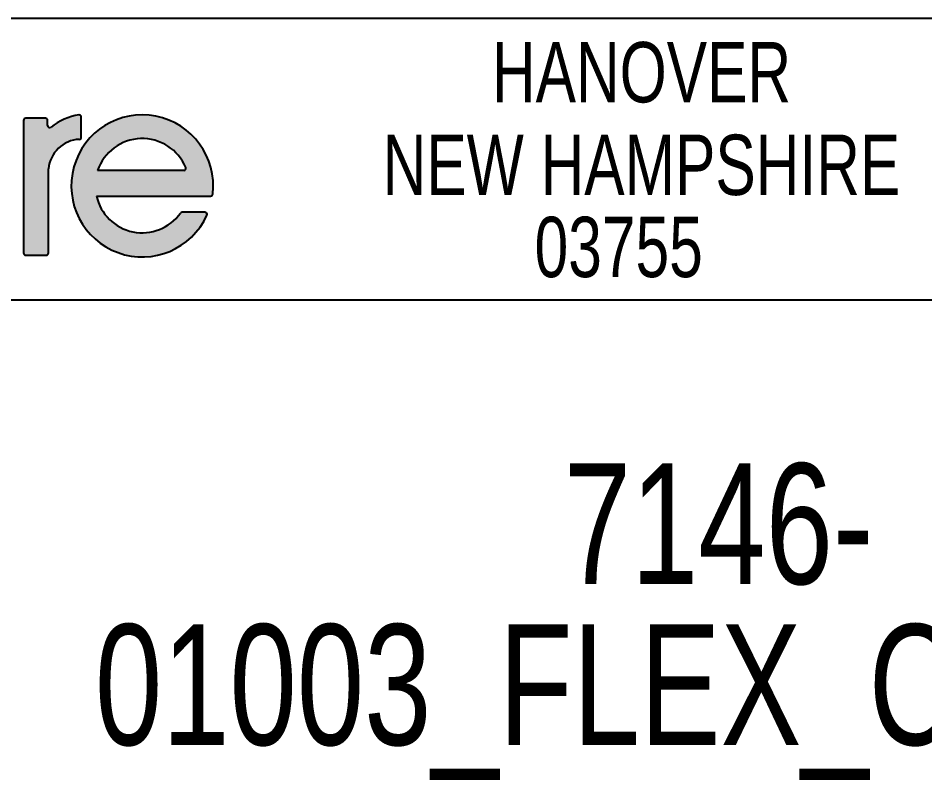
# Model space of a CAD drawing. Header units: millimetres. Extents: x 0.4 to 53.6, y 0.4 to 34.5.
# Drawn here: x 41.917 to 46.391, y 4.238 to 7.995 of the extents above; entities that cross this region are included whole.
import ezdxf

# ---------------------------------------------------------------- set-up
doc = ezdxf.new("R2010")
doc.units = ezdxf.units.MM
doc.header["$LTSCALE"] = 0.125
doc.layers.add('AM_VIS', color=179, linetype='Continuous', lineweight=35)
doc.layers.add('FORMAT', color=7, linetype='Continuous')
doc.layers.add('SLD-0', color=179, linetype='Continuous')
doc.styles.add('SLDTEXTSTYLE0', font='TXT', dxfattribs={"width": 0.75})

# ---------------------------------------------------------------- blocks, each defined once
blk = doc.blocks.new('Creare PDM Title Block')
at = {"layer": 'FORMAT'}
for p, q in [((38.1, 7.9949967163), (68.2606664512, 7.9949967163)), ((54.76875, 6.6059342163), (68.2625, 6.6059342163))]:
    blk.add_line(p, q, dxfattribs=at)
at = {"color": 7, "linetype": 'Continuous', "lineweight": 0, "char_height": 0.29765625, "attachment_point": 2, "style": 'SLDTEXTSTYLE0'}
for s, insert in [('HANOVER', (60.8656325192, 7.8772927364)), ('NEW HAMPSHIRE', (60.865184805, 7.420322282)), ('03755', (60.7528860901, 7.0153933445))]:
    blk.add_mtext(s, dxfattribs=dict(at, insert=insert))
blk = doc.blocks.new('Block2')
at = {"linetype": 'Continuous'}
h = blk.add_hatch(color=7, dxfattribs=at)
edge = h.paths.add_edge_path(flags=0)
edge.add_line((0.9375802212899577, 0.0034135061742751), (0.9738302212899583, 0.0034135061742751))
edge.add_arc((0.9738302212899583, 0.0071635061742749), 0.0037499999999996, 270.0000000000008, 360.0000000000074)
edge.add_line((0.9775802212899577, 0.0071635061742754), (0.9775802212899577, 0.1557695603835499))
edge.add_arc((1.03466423682266, 0.1502164855930765), 0.0573534782638894, 92.75434079769622, 174.4438074686473, ccw=False)
edge.add_arc((1.031727982355398, 0.2112493739865411), 0.0037499999999998, 272.7543407976863, 359.9999999999877)
edge.add_line((1.035477982355397, 0.2112493739865403), (1.035477982355398, 0.2467038170600941))
edge.add_arc((1.031727982355399, 0.2467038170600945), 0.0037499999999991, 359.999999999994, 458.0998803388313)
edge.add_arc((1.045435539020591, 0.1503880618177683), 0.1010362879219318, 98.0998803388246, 128.8459191946588)
edge.add_arc((0.9797106238889912, 0.2319993457643031), 0.0037499999999996, 180.0000000000068, 308.8459191946639, ccw=False)
edge.add_line((0.9759606238889917, 0.2319993457643027), (0.9759606238889917, 0.2409325181876088))
edge.add_arc((0.9722106238889915, 0.2409325181876093), 0.0037500000000001, 359.999999999994, 449.9999999999873)
edge.add_line((0.9722106238889924, 0.2446825181876091), (0.9375802212899577, 0.2446825181876091))
edge.add_arc((0.9375802212899585, 0.2409325181876093), 0.0037500000000001, 90.00000000001357, 180.0000000000076)
edge.add_line((0.9338302212899582, 0.2409325181876088), (0.9338302212899582, 0.0071635061742754))
edge.add_arc((0.9375802212899585, 0.0071635061742749), 0.0037500000000001, 179.9999999999934, 269.9999999999872)
at = {"layer": 'AM_VIS'}
h = blk.add_hatch(color=256, dxfattribs=at)
edge = h.paths.add_edge_path(flags=0)
edge.add_arc((1.21315280611369, 0.0754447099403761), 0.0037500000000022, 90, 144.5563902822162)
edge.add_arc((1.142837732838907, 0.1254956236671034), 0.0825593476659242, 192.4666446795565, 324.5563902822139, ccw=False)
edge.add_line((1.062224982335356, 0.1076734368407142), (1.263328111662513, 0.1076734368407142))
edge.add_arc((1.263328111662512, 0.1114234368407145), 0.0037500000000005, 270.0000000000143, 353.3385492886138)
edge.add_arc((1.142837732838907, 0.1254956236671034), 0.1250593476659275, 353.3385492886076, 695.6324183235639)
edge.add_arc((1.253340510479348, 0.0754447099403778), 0.0037500000000001, 335.6324183235612, 450.0000000000008)
edge.add_line((1.253340510479348, 0.0791947099403781), (1.21315280611369, 0.0791947099403781))
edge = h.paths.add_edge_path(flags=0)
edge.add_arc((1.142837732838907, 0.1254956236671034), 0.0833407760516477, 22.86650716329717, 160.9674877343754, ccw=False)
edge.add_arc((1.216173685855161, 0.1564234368407131), 0.0037499999999993, -89.99999999998732, 22.866507163302174, ccw=False)
edge.add_line((1.216173685855162, 0.1526734368407141), (1.064052890235835, 0.1526734368407154))
at = {"layer": 'SLD-0'}
for p, q in [((0.9338302213, 0.2409325182), (0.9338302213, 0.0071635062)), ((0.9722106239, 0.2446825182), (0.9375802213, 0.2446825182)), ((0.9759606239, 0.2319993458), (0.9759606239, 0.2409325182)), ((1.0354779824, 0.211249374), (1.0354779824, 0.2467038171)), ((0.9775802213, 0.0071635062), (0.9775802213, 0.1557695604)), ((1.2161736859, 0.1526734368), (1.0640528902, 0.1526734368)), ((1.0622249823, 0.1076734368), (1.2633281117, 0.1076734368)), ((1.2533405105, 0.0791947099), (1.2131528061, 0.0791947099)), ((0.9375802213, 0.0034135062), (0.9738302213, 0.0034135062))]:
    blk.add_line(p, q, dxfattribs=at)
for centre, radius, start, end in [((0.9375802213, 0.2409325182), 0.0037500000000004, 90, 180), ((0.9722106239, 0.2409325182), 0.0037500000000003, 360, 90), ((1.045435539, 0.1503880618), 0.101036287921932, 98.0998803388, 128.8459191947), ((1.1428377328, 0.1254956237), 0.1250593476659276, 353.3385492886, 335.6324183236), ((1.0317279824, 0.2467038171), 0.0037499999999997, 360, 98.0998803388), ((0.9797106239, 0.2319993458), 0.0037499999999997, 180, 308.8459191947), ((1.0317279824, 0.211249374), 0.0037500000000001, 272.7543407977, 360), ((1.1428377328, 0.1254956237), 0.0833407760516499, 22.8665071633, 160.9674877344), ((1.0346642368, 0.1502164856), 0.0573534782638895, 92.7543407977, 174.4438074686), ((1.2161736859, 0.1564234368), 0.0037499999999995, 270, 22.8665071633), ((1.1428377328, 0.1254956237), 0.0825593476659273, 192.4666446796, 324.5563902822), ((1.2633281117, 0.1114234368), 0.0037500000000007, 270, 353.3385492886), ((1.2131528061, 0.0754447099), 0.0037500000000026, 90, 144.5563902822), ((1.2533405105, 0.0754447099), 0.0037500000000003, 335.6324183236, 90), ((0.9375802213, 0.0071635062), 0.0037500000000004, 180, 270), ((0.9738302213, 0.0071635062), 0.0037499999999998, 270, 0)]:
    blk.add_arc(centre, radius, start, end, dxfattribs=at)
blk = doc.blocks.new('SW_NOTE_4')
at = {"color": 0, "linetype": 'Continuous', "lineweight": 0, "char_height": 0.5953125, "attachment_point": 2, "style": 'SLDTEXTSTYLE0'}
for s, insert in [('7146-', (0.9859863281, 0.7673981388)), ('01003_FLEX_CIRCUIT', (1.0284301158, -0.0263518516))]:
    blk.add_mtext(s, dxfattribs=dict(at, insert=insert))

msp = doc.modelspace()

# ---------------------------------------------------------------- block references
at = {"color": 7, "linetype": 'Continuous'}
msp.add_blockref('Creare PDM Title Block', (-15.8729611808, -2.9535e-06), dxfattribs=at)
at = {"color": 7, "linetype": 'Continuous', "xscale": 2.8, "yscale": 2.8, "zscale": 2.8}
msp.add_blockref('Block2', (39.3289744435, 6.8161798292), dxfattribs=at)
at = {"color": 7, "linetype": 'Continuous', "lineweight": 0}
msp.add_blockref('SW_NOTE_4', (44.3865667896, 5.0319034214), dxfattribs=at)

doc.saveas('drawing.dxf')
